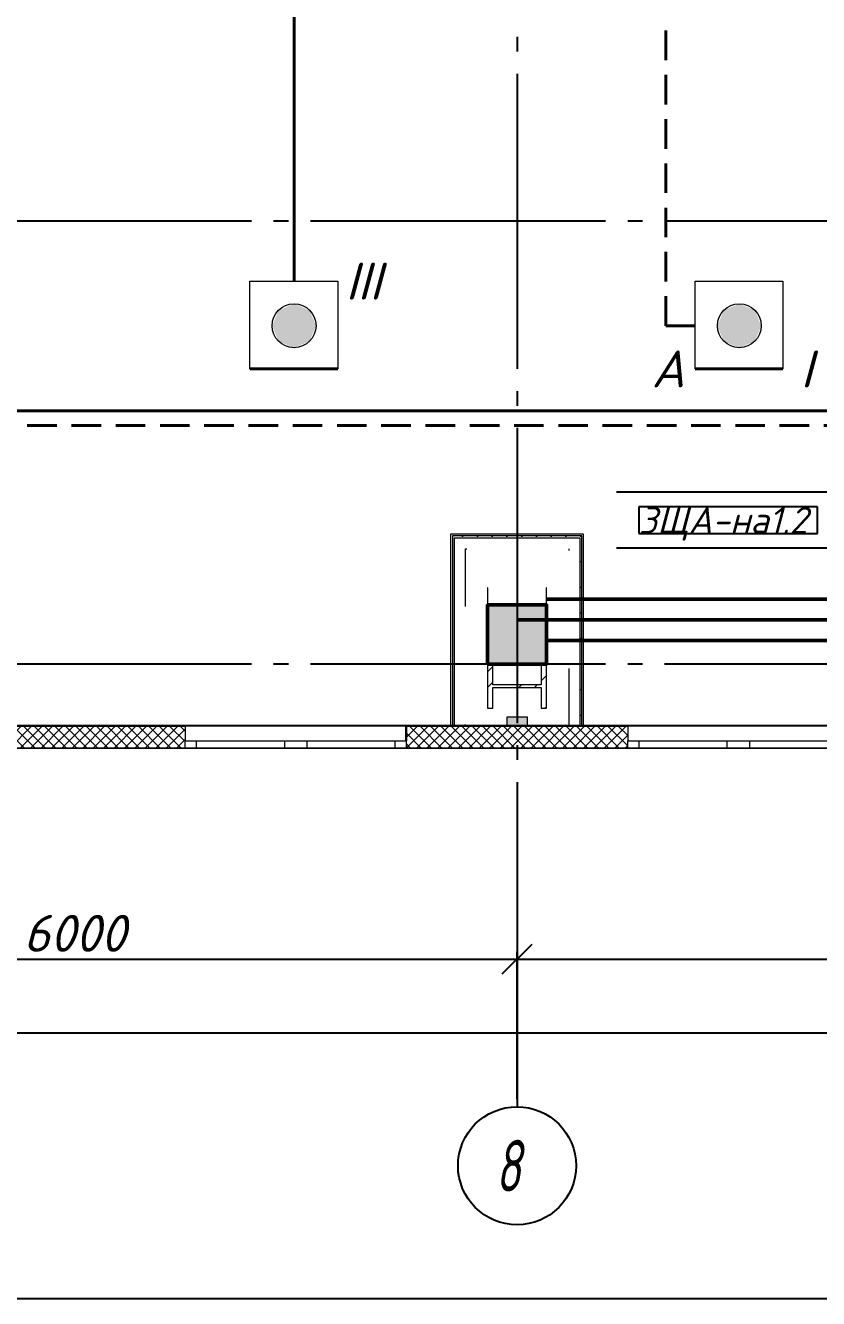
# Model space of a CAD drawing. Header units: millimetres. Extents: x 0 to 1286, y 0 to 420.
# Drawn here: x 244.9 to 298.6, y 56.6 to 142.9 of the extents above; entities that cross this region are included whole.
import ezdxf

# ---------------------------------------------------------------- set-up
doc = ezdxf.new("R2010")
doc.units = ezdxf.units.MM
for name, pattern in [('JIS_02_2.0', [3, 2, -1]), ('ГОСТ 2.303 5', [24, 20, -1.5, 1, -1.5]), ('СПКБ-0000-000-АР#003$0$Achse', [2300, 0, -800, 1500, 0]), ('СПКБ-0000-000-АР#003$0$Разомкнутая', [1058.333302, 634.99999, -423.333311]), ('СПКБ-0000-000-АР#003$0$Штрихпунктирная', [900, 500, -200, 0, -200])]:
    doc.linetypes.add(name, pattern=pattern)
for name, color, linetype in [('Viewport1ForCustomObjects_0', 7, 'Continuous'), ('Viewport2ForCustomObjects_0', 7, 'Continuous'), ('СПКБ-0000-000-АР#003$0$Колонны новые', 7, 'Continuous'), ('СПКБ-0000-000-АР#003$0$Колонны существующие', 7, 'Continuous'), ('СПКБ-0000-000-АР#003$0$Окна ArchiCAD', 7, 'Continuous'), ('СПКБ-0000-000-АР#003$0$Перекрытие', 7, 'Continuous'), ('СПКБ-0000-000-АР#003$0$Стены', 7, 'Continuous'), ('СПКБ-0000-000-АР#003$0$Фахверк', 7, 'Continuous'), ('Строительные оси', 7, 'Continuous'), ('ЭО_АВАРИЙНОЕ ОСВЕЩЕНИЕ', 7, 'Continuous'), ('ЭО_РАБОЧЕЕ ОСВЕЩЕНИЕ', 7, 'Continuous')]:
    doc.layers.add(name, color=color, linetype=linetype)
for name, color, linetype, lineweight, true_color in [('СПКБ-0000-000-АР#003$0$Колонны новые_Ном._пера__108', 7, 'Continuous', 13, 0xfd8379), ('СПКБ-0000-000-АР#003$0$Колонны существующие_Ном._пера__102', 7, 'Continuous', 13, 0xcccccc), ('СПКБ-0000-000-АР#003$0$Линии_Ном._пера__4', 7, 'Continuous', 20, 0x029e21), ('СПКБ-0000-000-АР#003$0$Окна ArchiCAD_Ном._пера__68', 7, 'Continuous', 20, 0xfd4435), ('СПКБ-0000-000-АР#003$0$Стены_Ном._пера__68', 7, 'Continuous', 20, 0xfd4435), ('СПКБ-0000-000-АР#003$0$Фахверк_Ном._пера__102', 7, 'Continuous', 13, 0xcccccc)]:
    doc.layers.add(name, color=color, linetype=linetype, lineweight=lineweight, true_color=true_color)
for name, color, linetype, lineweight in [('СПКБ-0000-000-АР#003$0$Колонны новые_Ном._пера__20', 1, 'Continuous', 20), ('СПКБ-0000-000-АР#003$0$Колонны существующие_Ном._пера__141', 7, 'Continuous', 50), ('СПКБ-0000-000-АР#003$0$Линии_Ном._пера__141', 7, 'Continuous', 50), ('СПКБ-0000-000-АР#003$0$Окна ArchiCAD_Ном._пера__6', 5, 'Continuous', 9), ('СПКБ-0000-000-АР#003$0$Перекрытие_Ном._пера__1', 7, 'Continuous', 13), ('СПКБ-0000-000-АР#003$0$Стены_Ном._пера__1', 7, 'Continuous', 13), ('СПКБ-0000-000-АР#003$0$Стены_Ном._пера__20', 1, 'Continuous', 20), ('СПКБ-0000-000-АР#003$0$Фахверк_Ном._пера__1', 7, 'Continuous', 13)]:
    doc.layers.add(name, color=color, linetype=linetype, lineweight=lineweight)
doc.styles.add('2.5', font='isocpeui.ttf')
doc.styles.add('CustomTextStyle38', font='isocpeui.ttf', dxfattribs={"width": 0.651774, "height": 3.5})
doc.styles.add('CustomTextStyle69', font='isocpeui.ttf', dxfattribs={"width": 0.987755, "height": 1.8})
doc.dimstyles.new('ISO-100', dxfattribs={"dimtxt": 2.5, "dimasz": 2, "dimexe": 0.5, "dimexo": 0.5, "dimgap": 0.5, "dimtad": 1, "dimdec": 0, "dimlfac": 100, "dimzin": 0, "dimdsep": 46, "dimtxsty": '2.5', "dimblk": 'OBLIQUE', "dimcen": 0, "dimdle": 0.5, "dimclrd": 3, "dimclre": 3, "dimadec": 0, "dimazin": 0, "dimtfac": 1, "dimtdec": 0, "dimtmove": 0, "dimatfit": 1, "dimfxl": 1, "dimtolj": 1, "dimtzin": 0, "dimlwd": -1, "dimarcsym": 0})
pattern_1 = [(0, (0, 0), (0, 173.205), [0, -100]), (0, (50, 86.6), (0, 173.205), [0, -100])]
pattern_2 = [(45, (0, 0), (-159.099, 159.099), []), (45, (-53.03, 53.03), (-159.099, 159.099), [])]
pattern_3 = [(45, (0, 0), (-35.35534, 35.35534), []), (135, (0, 0), (35.35534, 35.35534), [])]

# ---------------------------------------------------------------- blocks, each defined once
blk = doc.blocks.new('_Oblique')
at = {"color": 0, "linetype": 'ByBlock', "lineweight": -2}
blk.add_line((-0.5, -0.5), (0.5, 0.5), dxfattribs=at)
blk = doc.blocks.new('*D571')
at = {"layer": 'Defpoints', "color": 0, "ltscale": 100, "transparency": 16777216}
for p in [(278.188, 79.586), (218.188, 69.586), (278.188, 69.586)]:
    blk.add_point(p, dxfattribs=at)
at = {"layer": 'Строительные оси', "color": 3, "ltscale": 100, "transparency": 16777216}
blk.add_line((217.688, 79.586), (278.688, 79.586), dxfattribs=at)
at = {"layer": 'Строительные оси', "color": 3, "lineweight": -2, "ltscale": 100, "transparency": 16777216}
for p, q in [((218.188, 70.086), (218.188, 80.086)), ((278.188, 70.086), (278.188, 80.086))]:
    blk.add_line(p, q, dxfattribs=at)
at = {"layer": 'Строительные оси', "color": 3, "ltscale": 100, "transparency": 16777216, "xscale": 2, "yscale": 2, "zscale": 2, "rotation": 180}
blk.add_blockref('_Oblique', (218.188, 79.586), dxfattribs=at)
at = {"layer": 'Строительные оси', "color": 3, "ltscale": 100, "transparency": 16777216, "xscale": 2, "yscale": 2, "zscale": 2}
blk.add_blockref('_Oblique', (278.188, 79.586), dxfattribs=at)
at = {"layer": 'Строительные оси', "color": 0, "ltscale": 100, "transparency": 16777216, "insert": (248.188, 81.336), "char_height": 2.5, "attachment_point": 5, "style": '2.5'}
blk.add_mtext('\\A1;6000', dxfattribs=at)
blk = doc.blocks.new('*D572')
at = {"layer": 'Defpoints', "color": 0, "ltscale": 100, "transparency": 16777216}
for p in [(338.188, 79.586), (278.188, 69.586), (338.188, 69.586)]:
    blk.add_point(p, dxfattribs=at)
at = {"layer": 'Строительные оси', "color": 3, "ltscale": 100, "transparency": 16777216}
blk.add_line((277.688, 79.586), (338.688, 79.586), dxfattribs=at)
at = {"layer": 'Строительные оси', "color": 3, "lineweight": -2, "ltscale": 100, "transparency": 16777216}
for p, q in [((278.188, 70.086), (278.188, 80.086)), ((338.188, 70.086), (338.188, 80.086))]:
    blk.add_line(p, q, dxfattribs=at)
at = {"layer": 'Строительные оси', "color": 3, "ltscale": 100, "transparency": 16777216, "xscale": 2, "yscale": 2, "zscale": 2, "rotation": 180}
blk.add_blockref('_Oblique', (278.188, 79.586), dxfattribs=at)
at = {"layer": 'Строительные оси', "color": 3, "ltscale": 100, "transparency": 16777216, "xscale": 2, "yscale": 2, "zscale": 2}
blk.add_blockref('_Oblique', (338.188, 79.586), dxfattribs=at)
at = {"layer": 'Строительные оси', "color": 0, "ltscale": 100, "transparency": 16777216, "insert": (308.188, 81.336), "char_height": 2.5, "attachment_point": 5, "style": '2.5'}
blk.add_mtext('\\A1;6000', dxfattribs=at)
blk = doc.blocks.new('*D578')
at = {"layer": 'Defpoints', "color": 0, "ltscale": 100, "transparency": 16777216}
for p in [(584.188, 74.586), (98.188, 69.586), (584.188, 69.586)]:
    blk.add_point(p, dxfattribs=at)
at = {"layer": 'Строительные оси', "color": 3, "lineweight": -2, "ltscale": 100, "transparency": 16777216}
for p, q in [((98.188, 70.086), (98.188, 75.086)), ((584.188, 70.086), (584.188, 75.086))]:
    blk.add_line(p, q, dxfattribs=at)
at = {"layer": 'Строительные оси', "color": 3, "ltscale": 100, "transparency": 16777216}
blk.add_line((97.688, 74.586), (584.688, 74.586), dxfattribs=at)
at = {"layer": 'Строительные оси', "color": 3, "ltscale": 100, "transparency": 16777216, "xscale": 2, "yscale": 2, "zscale": 2, "rotation": 180}
blk.add_blockref('_Oblique', (98.188, 74.586), dxfattribs=at)
at = {"layer": 'Строительные оси', "color": 3, "ltscale": 100, "transparency": 16777216, "xscale": 2, "yscale": 2, "zscale": 2}
blk.add_blockref('_Oblique', (584.188, 74.586), dxfattribs=at)
at = {"layer": 'Строительные оси', "color": 0, "ltscale": 100, "transparency": 16777216, "insert": (348.084, 76.336), "char_height": 2.5, "attachment_point": 5, "style": '2.5'}
blk.add_mtext('\\A1;48600', dxfattribs=at)
blk = doc.blocks.new('*E601')
at = {"layer": 'Строительные оси', "color": 3, "linetype": 'ГОСТ 2.303 5', "lineweight": 25}
for p, q in [((-59.569, 258.857), (-59.569, -45.143)), ((186.431, 8.857), (-283.569, 8.857)), ((186.431, -21.143), (-283.569, -21.143)), ((-59.569, -45.143), (-59.569, -51.143))]:
    blk.add_line(p, q, dxfattribs=at)
at = {"layer": 'Строительные оси', "color": 3, "linetype": 'Continuous', "lineweight": 25}
blk.add_circle((-59.569, -55.143), 4, dxfattribs=at)
at = {"layer": 'ЭО_АВАРИЙНОЕ ОСВЕЩЕНИЕ', "color": 1, "linetype": 'JIS_02_2.0', "lineweight": 40}
for p, q in [((-49.486, 1.779), (-49.486, 86.829)), ((-47.495, 1.779), (-49.486, 1.779)), ((-33.768, -4.986), (-179.369, -4.986))]:
    blk.add_line(p, q, dxfattribs=at)
at = {"layer": 'ЭО_АВАРИЙНОЕ ОСВЕЩЕНИЕ', "color": 7, "lineweight": 0}
for p, q in [((-47.495, 4.804), (-41.545, 4.804)), ((-47.495, -1.146), (-47.495, 4.804)), ((-41.545, 4.804), (-41.545, -1.146))]:
    blk.add_line(p, q, dxfattribs=at)
at = {"layer": 'ЭО_АВАРИЙНОЕ ОСВЕЩЕНИЕ', "color": 1, "lineweight": 40}
blk.add_line((-41.545, -1.146), (-47.495, -1.146), dxfattribs=at)
at = {"layer": 'ЭО_АВАРИЙНОЕ ОСВЕЩЕНИЕ', "color": 7, "lineweight": 0}
blk.add_circle((-44.503, 1.779), 1.488, dxfattribs=at)
at = {"layer": 'ЭО_АВАРИЙНОЕ ОСВЕЩЕНИЕ', "color": 1, "lineweight": 0}
for points in [[(-45.555, 2.831), (-45.99, 1.779), (-43.015, 1.779)], [(-44.503, 3.267), (-45.555, 2.831), (-43.451, 2.831)], [(-45.555, 2.831), (-43.451, 2.831), (-43.015, 1.779)], [(-45.99, 1.779), (-45.555, 0.727), (-43.451, 0.727)], [(-45.99, 1.779), (-43.015, 1.779), (-43.451, 0.727)], [(-45.555, 0.727), (-43.451, 0.727), (-44.503, 0.292)]]:
    blk.add_solid(points, dxfattribs=at)
at = {"layer": 'ЭО_РАБОЧЕЕ ОСВЕЩЕНИЕ', "color": 5, "lineweight": 40}
for p, q in [((-74.682, 4.804), (-74.682, 30.635)), ((-71.724, -1.146), (-77.674, -1.146)), ((-32.768, -3.986), (-177.351, -3.986))]:
    blk.add_line(p, q, dxfattribs=at)
at = {"layer": 'ЭО_РАБОЧЕЕ ОСВЕЩЕНИЕ', "color": 7, "lineweight": 0}
for p, q in [((-77.674, 4.804), (-71.724, 4.804)), ((-77.674, -1.146), (-77.674, 4.804)), ((-71.724, 4.804), (-71.724, -1.146))]:
    blk.add_line(p, q, dxfattribs=at)
blk.add_circle((-74.682, 1.779), 1.488, dxfattribs=at)
at = {"layer": 'ЭО_РАБОЧЕЕ ОСВЕЩЕНИЕ', "color": 5, "lineweight": 0}
for points in [[(-75.734, 2.831), (-76.169, 1.779), (-73.194, 1.779)], [(-74.682, 3.267), (-75.734, 2.831), (-73.63, 2.831)], [(-75.734, 2.831), (-73.63, 2.831), (-73.194, 1.779)], [(-76.169, 1.779), (-75.734, 0.727), (-73.63, 0.727)], [(-76.169, 1.779), (-73.194, 1.779), (-73.63, 0.727)], [(-75.734, 0.727), (-73.63, 0.727), (-74.682, 0.292)]]:
    blk.add_solid(points, dxfattribs=at)
at = {"layer": 'Строительные оси', "linetype": 'Continuous', "lineweight": 25, "style": 'CustomTextStyle38', "width": 0.651774}
blk.add_text('8', height=3.5, dxfattribs=at).set_placement((-61.019, -56.893))
blk = doc.blocks.new('СПКБ-0000-000-АР#003$0$Перекрытие_1', base_point=(-24406.7, -2530.3))
at = {"layer": 'СПКБ-0000-000-АР#003$0$Перекрытие_Ном._пера__1', "color": 7, "linetype": 'Continuous', "lineweight": 13, "flags": 128}
blk.add_lwpolyline([(-24406.7, -2530.3), (-24406.7, 18886.6), (-23563.9, 18885.7), (-23563.9, 17144.7), (-22883.9, 17144.7), (-20992.9, 17144.7), (-20022.9, 17144.7), (-20022.9, 20246.7), (-17951.9, 20246.7), (-17956.9, 23688.1), (-17956.9, 25286.1), (17852.7, 25286.1), (17852.7, -2530.3), (5843.1, -2530.3), (243.1, -2530.3)], close=True, dxfattribs=at)
blk = doc.blocks.new('СПКБ-0000-000-АР#003$0$Стена_166', base_point=(-5606.9, -1334.5))
at = {"layer": 'СПКБ-0000-000-АР#003$0$Стены_Ном._пера__20', "linetype": 'Continuous', "lineweight": 20}
h = blk.add_hatch(dxfattribs=at)
h.set_pattern_fill('ШТУКАТУРКА', color=1, style=0, pattern_type=2)
h.set_pattern_definition(pattern_1)
h.paths.add_polyline_path([(-5531.9, -1259.5), (-5531.9, -2534.7), (-5518.9, -2534.7), (-5518.9, -1246.5)])
h = blk.add_hatch(dxfattribs=at)
h.set_pattern_fill('ШТУКАТУРКА', color=1, style=0, pattern_type=2)
h.set_pattern_definition(pattern_1)
h.paths.add_polyline_path([(-5506.9, -2534.7), (-5506.9, -1234.5), (-5518.9, -1246.5), (-5518.9, -2534.7)])
at = {"layer": 'СПКБ-0000-000-АР#003$0$Стены_Ном._пера__1', "color": 7, "linetype": 'СПКБ-0000-000-АР#003$0$Achse', "lineweight": 13, "flags": 128}
blk.add_lwpolyline([(-5606.9, -1334.5), (-5606.9, -2534.7)], dxfattribs=at)
at = {"layer": 'СПКБ-0000-000-АР#003$0$Стены_Ном._пера__1', "color": 7, "linetype": 'Continuous', "lineweight": 13, "flags": 128}
blk.add_lwpolyline([(-5606.9, -2534.7), (-5531.9, -2534.7)], dxfattribs=at)
at = {"layer": 'СПКБ-0000-000-АР#003$0$Стены_Ном._пера__20', "color": 1, "linetype": 'Continuous', "lineweight": 20, "flags": 128}
for points in [[(-5506.9, -2534.7), (-5506.9, -1234.5)], [(-5531.9, -2534.7), (-5518.9, -2534.7)], [(-5518.9, -2534.7), (-5506.9, -2534.7)]]:
    blk.add_lwpolyline(points, dxfattribs=at)
at = {"layer": 'СПКБ-0000-000-АР#003$0$Стены_Ном._пера__68', "color": 20, "linetype": 'Continuous', "lineweight": 20, "true_color": 0xfd4435}
for p, q in [((-5531.9, -1259.5), (-5531.9, -2534.7)), ((-5518.9, -2534.7), (-5518.9, -1246.5))]:
    blk.add_line(p, q, dxfattribs=at)
blk = doc.blocks.new('СПКБ-0000-000-АР#003$0$Стена_167', base_point=(-6306.9, -1334.5))
at = {"layer": 'СПКБ-0000-000-АР#003$0$Стены_Ном._пера__20', "linetype": 'Continuous', "lineweight": 20}
h = blk.add_hatch(dxfattribs=at)
h.set_pattern_fill('ШТУКАТУРКА', color=1, style=0, pattern_type=2)
h.set_pattern_definition(pattern_1)
h.paths.add_polyline_path([(-6406.9, -1234.5), (-6406.9, -2534.7), (-6394.9, -2534.7), (-6394.9, -1246.5)])
h = blk.add_hatch(dxfattribs=at)
h.set_pattern_fill('ШТУКАТУРКА', color=1, style=0, pattern_type=2)
h.set_pattern_definition(pattern_1)
h.paths.add_polyline_path([(-6381.9, -2534.7), (-6381.9, -1259.5), (-6394.9, -1246.5), (-6394.9, -2534.7)])
at = {"layer": 'СПКБ-0000-000-АР#003$0$Стены_Ном._пера__1', "color": 7, "linetype": 'СПКБ-0000-000-АР#003$0$Achse', "lineweight": 13, "flags": 128}
blk.add_lwpolyline([(-6306.9, -2534.7), (-6306.9, -1334.5)], dxfattribs=at)
at = {"layer": 'СПКБ-0000-000-АР#003$0$Стены_Ном._пера__1', "color": 7, "linetype": 'Continuous', "lineweight": 13, "flags": 128}
blk.add_lwpolyline([(-6306.9, -2534.7), (-6381.9, -2534.7)], dxfattribs=at)
at = {"layer": 'СПКБ-0000-000-АР#003$0$Стены_Ном._пера__20', "color": 1, "linetype": 'Continuous', "lineweight": 20, "flags": 128}
for points in [[(-6406.9, -1234.5), (-6406.9, -2534.7)], [(-6394.9, -2534.7), (-6406.9, -2534.7)], [(-6381.9, -2534.7), (-6394.9, -2534.7)]]:
    blk.add_lwpolyline(points, dxfattribs=at)
at = {"layer": 'СПКБ-0000-000-АР#003$0$Стены_Ном._пера__68', "color": 20, "linetype": 'Continuous', "lineweight": 20, "true_color": 0xfd4435}
for p, q in [((-6394.9, -1246.5), (-6394.9, -2534.7)), ((-6381.9, -2534.7), (-6381.9, -1259.5))]:
    blk.add_line(p, q, dxfattribs=at)
blk = doc.blocks.new('СПКБ-0000-000-АР#003$0$Стена_168', base_point=(-6306.9, -1334.5))
at = {"layer": 'СПКБ-0000-000-АР#003$0$Стены_Ном._пера__20', "linetype": 'Continuous', "lineweight": 20}
h = blk.add_hatch(dxfattribs=at)
h.set_pattern_fill('ШТУКАТУРКА', color=1, style=0, pattern_type=2)
h.set_pattern_definition(pattern_1)
h.paths.add_polyline_path([(-5506.9, -1234.5), (-6406.9, -1234.5), (-6394.9, -1246.5), (-5518.9, -1246.5)])
h = blk.add_hatch(dxfattribs=at)
h.set_pattern_fill('ШТУКАТУРКА', color=1, style=0, pattern_type=2)
h.set_pattern_definition(pattern_1)
h.paths.add_polyline_path([(-6381.9, -1259.5), (-5531.9, -1259.5), (-5518.9, -1246.5), (-6394.9, -1246.5)])
at = {"layer": 'СПКБ-0000-000-АР#003$0$Стены_Ном._пера__1', "color": 7, "linetype": 'СПКБ-0000-000-АР#003$0$Achse', "lineweight": 13, "flags": 128}
blk.add_lwpolyline([(-6306.9, -1334.5), (-5606.9, -1334.5)], dxfattribs=at)
at = {"layer": 'СПКБ-0000-000-АР#003$0$Стены_Ном._пера__20', "color": 1, "linetype": 'Continuous', "lineweight": 20, "flags": 128}
blk.add_lwpolyline([(-5506.9, -1234.5), (-6406.9, -1234.5)], dxfattribs=at)
at = {"layer": 'СПКБ-0000-000-АР#003$0$Стены_Ном._пера__68', "color": 20, "linetype": 'Continuous', "lineweight": 20, "true_color": 0xfd4435}
for p, q in [((-5518.9, -1246.5), (-6394.9, -1246.5)), ((-6381.9, -1259.5), (-5531.9, -1259.5))]:
    blk.add_line(p, q, dxfattribs=at)
blk = doc.blocks.new('СПКБ-0000-000-АР#003$0$Колонна_5', base_point=(-5956.9, -1914.3))
at = {"layer": 'СПКБ-0000-000-АР#003$0$Колонны существующие_Ном._пера__102', "linetype": 'Continuous', "lineweight": 13, "true_color": 0xcccccc}
blk.add_hatch(color=254, dxfattribs=at).paths.add_polyline_path([(-6156.9, -2114.3), (-5756.9, -2114.3), (-5756.9, -1714.3), (-6156.9, -1714.3)])
at = {"layer": 'СПКБ-0000-000-АР#003$0$Колонны существующие_Ном._пера__141', "color": 7, "linetype": 'Continuous', "lineweight": 50, "flags": 128}
blk.add_lwpolyline([(-6156.9, -2114.3), (-5756.9, -2114.3), (-5756.9, -1714.3), (-6156.9, -1714.3)], close=True, dxfattribs=at)
blk = doc.blocks.new('СПКБ-0000-000-АР#003$0$Колонна_35', base_point=(-5956.9, -2264.3))
at = {"layer": 'СПКБ-0000-000-АР#003$0$Колонны новые_Ном._пера__108', "linetype": 'Continuous', "lineweight": 13, "true_color": 0xfd8379}
h = blk.add_hatch(dxfattribs=at)
h.set_pattern_fill('СТАЛЬ', color=11, style=0, pattern_type=2)
h.set_pattern_definition(pattern_2)
h.paths.add_polyline_path([(-5756.9, -2414.3), (-5756.9, -2114.3), (-5793.5, -2114.3), (-5793.5, -2255.5), (-6120.2, -2255.5), (-6120.2, -2114.3), (-6156.9, -2114.3), (-6156.9, -2414.3), (-6120.2, -2414.3), (-6120.2, -2273), (-5793.5, -2273), (-5793.5, -2414.3)])
at = {"layer": 'СПКБ-0000-000-АР#003$0$Колонны новые_Ном._пера__20', "color": 1, "linetype": 'Continuous', "lineweight": 20}
for p, q in [((-6120.2, -2114.3), (-6156.9, -2114.3)), ((-6156.9, -2114.3), (-6156.9, -2414.3)), ((-6120.2, -2255.5), (-6120.2, -2114.3)), ((-5756.9, -2114.3), (-5793.5, -2114.3)), ((-5793.5, -2114.3), (-5793.5, -2255.5)), ((-5756.9, -2414.3), (-5756.9, -2114.3)), ((-5793.5, -2255.5), (-6120.2, -2255.5)), ((-6120.2, -2414.3), (-6120.2, -2273)), ((-6120.2, -2273), (-5793.5, -2273)), ((-5793.5, -2273), (-5793.5, -2414.3)), ((-6156.9, -2414.3), (-6120.2, -2414.3)), ((-5793.5, -2414.3), (-5756.9, -2414.3))]:
    blk.add_line(p, q, dxfattribs=at)
blk = doc.blocks.new('СПКБ-0000-000-АР#003$0$Колонна_36', base_point=(-6156.9, -1656.8))
at = {"layer": 'СПКБ-0000-000-АР#003$0$Колонны новые_Ном._пера__108', "linetype": 'Continuous', "lineweight": 13, "true_color": 0xfd8379}
h = blk.add_hatch(dxfattribs=at)
h.set_pattern_fill('СТАЛЬ', color=11, style=0, pattern_type=2)
h.set_pattern_definition(pattern_2)
h.paths.add_polyline_path([(-5756.9, -1597.9), (-5758.9, -1597.9), (-5758.9, -1710.9), (-6154.9, -1710.9), (-6154.9, -1597.9), (-6156.9, -1597.9), (-6156.9, -1710.9), (-6156.9, -1712.9), (-6154.9, -1712.9), (-5758.9, -1712.9), (-5756.9, -1712.9), (-5756.9, -1710.9)])
at = {"layer": 'СПКБ-0000-000-АР#003$0$Колонны новые_Ном._пера__20', "color": 1, "linetype": 'Continuous', "lineweight": 20}
for p, q in [((-6154.9, -1597.9), (-6156.9, -1597.9)), ((-6156.9, -1597.9), (-6156.9, -1710.9)), ((-6154.9, -1710.9), (-6154.9, -1597.9)), ((-5756.9, -1597.9), (-5758.9, -1597.9)), ((-5758.9, -1597.9), (-5758.9, -1710.9)), ((-5756.9, -1710.9), (-5756.9, -1597.9)), ((-6156.9, -1710.9), (-6156.9, -1712.9)), ((-6156.9, -1712.9), (-6154.9, -1712.9)), ((-5758.9, -1710.9), (-6154.9, -1710.9)), ((-6154.9, -1712.9), (-5758.9, -1712.9)), ((-5758.9, -1712.9), (-5756.9, -1712.9)), ((-5756.9, -1712.9), (-5756.9, -1710.9))]:
    blk.add_line(p, q, dxfattribs=at)
blk = doc.blocks.new('СПКБ-0000-000-АР#003$0$Двустворчатое Окно 19')
at = {"layer": 'СПКБ-0000-000-АР#003$0$Окна ArchiCAD_Ном._пера__6', "color": 5, "linetype": 'Continuous', "lineweight": 9}
for p, q in [((-747, 100), (747, 100)), ((-750, 0), (-675, 0)), ((-675, 0), (-675, -50)), ((-675, 0), (-75, 0)), ((-75, -50), (-75, 0)), ((-75, 0), (0, 0)), ((0, 0), (75, 0)), ((75, 0), (75, -50)), ((75, 0), (675, 0)), ((675, -50), (675, 0)), ((675, 0), (750, 0)), ((-750, -50), (750, -50)), ((-675, -50), (-750, -50)), ((-75, -50), (-675, -50)), ((0, -50), (-75, -50)), ((75, -50), (0, -50)), ((675, -50), (75, -50)), ((750, -50), (675, -50))]:
    blk.add_line(p, q, dxfattribs=at)
at = {"layer": 'СПКБ-0000-000-АР#003$0$Окна ArchiCAD_Ном._пера__68', "color": 20, "linetype": 'Continuous', "lineweight": 20, "true_color": 0xfd4435}
for p, q in [((-750, -47), (-750, 0)), ((750, -47), (750, 0)), ((-750, -50), (-750, -47)), ((750, -50), (750, -47))]:
    blk.add_line(p, q, dxfattribs=at)
blk = doc.blocks.new('СПКБ-0000-000-АР#003$0$Стена_228', base_point=(-24406.7, -2534.3))
at = {"layer": 'СПКБ-0000-000-АР#003$0$Стены_Ном._пера__68', "linetype": 'Continuous', "lineweight": 20, "true_color": 0xfd4435}
for points in [[(-9706.9, -2537.3), (-8206.9, -2537.3), (-8206.9, -2534.3), (-9706.9, -2534.3)], [(-8206.9, -2534.3), (-8206.9, -2537.3), (-8206.9, -2634.3), (-8203.9, -2634.3), (-8203.9, -2534.3)], [(-6709.9, -2534.3), (-6709.9, -2634.3), (-6706.9, -2634.3), (-6706.9, -2537.3), (-6706.9, -2534.3)], [(-6706.9, -2537.3), (-5206.9, -2537.3), (-5206.9, -2534.3), (-6706.9, -2534.3)], [(-5206.9, -2534.3), (-5206.9, -2537.3), (-5206.9, -2634.3), (-5203.9, -2634.3), (-5203.9, -2534.3)], [(-8206.9, -2681.3), (-9706.9, -2681.3), (-9706.9, -2684.3), (-8206.9, -2684.3)], [(-6706.9, -2681.3), (-6706.9, -2684.3), (-5206.9, -2684.3), (-5206.9, -2681.3)]]:
    blk.add_hatch(color=20, dxfattribs=at).paths.add_polyline_path(points)
h = blk.add_hatch(dxfattribs=at)
h.set_pattern_fill('СЕТКА_5X5_ДИАГОНАЛЬНАЯ', color=20, style=0, pattern_type=2)
h.set_pattern_definition(pattern_3)
h.paths.add_polyline_path([(-9706.9, -2537.3), (-9706.9, -2634.3), (-9706.9, -2681.3), (-8206.9, -2681.3), (-8206.9, -2634.3), (-8206.9, -2537.3)])
h = blk.add_hatch(dxfattribs=at)
h.set_pattern_fill('СЕТКА_5X5_ДИАГОНАЛЬНАЯ', color=20, style=0, pattern_type=2)
h.set_pattern_definition(pattern_3)
h.paths.add_polyline_path([(-6706.9, -2537.3), (-6706.9, -2634.3), (-6706.9, -2681.3), (-5206.9, -2681.3), (-5206.9, -2634.3), (-5206.9, -2537.3)])
at = {"layer": 'СПКБ-0000-000-АР#003$0$Стены_Ном._пера__68', "color": 20, "linetype": 'Continuous', "lineweight": 20, "true_color": 0xfd4435}
for p, q in [((-8206.9, -2537.3), (-9706.9, -2537.3)), ((-8206.9, -2534.3), (-8203.9, -2534.3)), ((-8206.9, -2537.3), (-8206.9, -2634.3)), ((-8203.9, -2634.3), (-8203.9, -2534.3)), ((-6709.9, -2634.3), (-6709.9, -2534.3)), ((-6706.9, -2534.3), (-6709.9, -2534.3)), ((-5206.9, -2537.3), (-6706.9, -2537.3)), ((-6706.9, -2537.3), (-6706.9, -2634.3)), ((-5206.9, -2534.3), (-5203.9, -2534.3)), ((-5206.9, -2537.3), (-5206.9, -2634.3)), ((-5203.9, -2634.3), (-5203.9, -2534.3)), ((-8206.9, -2634.3), (-8203.9, -2634.3)), ((-8206.9, -2681.3), (-8206.9, -2634.3)), ((-6706.9, -2634.3), (-6709.9, -2634.3)), ((-6706.9, -2681.3), (-6706.9, -2634.3)), ((-5206.9, -2634.3), (-5203.9, -2634.3)), ((-5206.9, -2681.3), (-5206.9, -2634.3)), ((-9706.9, -2681.3), (-8206.9, -2681.3)), ((-8206.9, -2684.3), (-8206.9, -2681.3)), ((-6706.9, -2681.3), (-5206.9, -2681.3)), ((-6706.9, -2684.3), (-6706.9, -2681.3)), ((-5206.9, -2684.3), (-5206.9, -2681.3))]:
    blk.add_line(p, q, dxfattribs=at)
at = {"layer": 'СПКБ-0000-000-АР#003$0$Стены_Ном._пера__68', "color": 20, "linetype": 'Continuous', "lineweight": 20, "true_color": 0xfd4435, "flags": 128}
for points in [[(-8206.9, -2534.3), (-9706.9, -2534.3)], [(-5206.9, -2534.3), (-6706.9, -2534.3)], [(-9706.9, -2684.3), (-8206.9, -2684.3)], [(-6706.9, -2684.3), (-5206.9, -2684.3)]]:
    blk.add_lwpolyline(points, dxfattribs=at)
at = {"layer": 'СПКБ-0000-000-АР#003$0$Окна ArchiCAD', "color": 5, "linetype": 'Continuous', "lineweight": 9, "zscale": 1000}
for p in [(-7456.9, -2634.3), (-4456.9, -2634.3)]:
    blk.add_blockref('СПКБ-0000-000-АР#003$0$Двустворчатое Окно 19', p, dxfattribs=at)
blk = doc.blocks.new('СПКБ-0000-000-АР#003$0$Колонна_127', base_point=(-5956.9, -2504.3))
at = {"layer": 'СПКБ-0000-000-АР#003$0$Фахверк_Ном._пера__102', "linetype": 'Continuous', "lineweight": 13, "true_color": 0xcccccc}
blk.add_hatch(color=254, dxfattribs=at).paths.add_polyline_path([(-6026.9, -2534.3), (-5886.9, -2534.3), (-5886.9, -2474.3), (-6026.9, -2474.3)])
at = {"layer": 'СПКБ-0000-000-АР#003$0$Фахверк_Ном._пера__1', "color": 7, "linetype": 'Continuous', "lineweight": 13, "flags": 128}
blk.add_lwpolyline([(-6026.9, -2534.3), (-5886.9, -2534.3), (-5886.9, -2474.3), (-6026.9, -2474.3)], close=True, dxfattribs=at)
blk = doc.blocks.new('*E600')
at = {"layer": 'СПКБ-0000-000-АР#003$0$Линии_Ном._пера__141', "color": 7, "linetype": 'СПКБ-0000-000-АР#003$0$Разомкнутая', "lineweight": 50}
for p, q in [((187.999, 10.104), (244.168, 10.104)), ((187.999, 7.297), (244.168, 7.297))]:
    blk.add_line(p, q, dxfattribs=at)
at = {"layer": 'СПКБ-0000-000-АР#003$0$Линии_Ном._пера__4', "color": 104, "linetype": 'СПКБ-0000-000-АР#003$0$Штрихпунктирная', "lineweight": 50, "true_color": 0x029e21}
blk.add_line((185.999, 8.701), (245.999, 8.701), dxfattribs=at)
at = {"layer": 'СПКБ-0000-000-АР#003$0$Колонны новые', "color": 1, "lineweight": 20, "xscale": 0.01, "yscale": 0.01, "zscale": 0.01}
for name, p in [('СПКБ-0000-000-АР#003$0$Колонна_36', (183.999, 10.276)), ('СПКБ-0000-000-АР#003$0$Колонна_35', (185.999, 4.201))]:
    blk.add_blockref(name, p, dxfattribs=at)
at = {"layer": 'СПКБ-0000-000-АР#003$0$Колонны существующие', "color": 7, "lineweight": 50, "xscale": 0.01, "yscale": 0.01, "zscale": 0.01}
blk.add_blockref('СПКБ-0000-000-АР#003$0$Колонна_5', (185.999, 7.701), dxfattribs=at)
at = {"layer": 'СПКБ-0000-000-АР#003$0$Перекрытие', "color": 7, "linetype": 'Continuous', "lineweight": 13, "xscale": 0.01, "yscale": 0.01, "zscale": 0.01}
blk.add_blockref('СПКБ-0000-000-АР#003$0$Перекрытие_1', (1.5, 1.54), dxfattribs=at)
at = {"layer": 'СПКБ-0000-000-АР#003$0$Стены', "color": 12, "lineweight": 50, "true_color": 0xdf0000, "xscale": 0.01, "yscale": 0.01, "zscale": 0.01}
for name, p in [('СПКБ-0000-000-АР#003$0$Стена_167', (182.499, 13.499)), ('СПКБ-0000-000-АР#003$0$Стена_168', (182.499, 13.499)), ('СПКБ-0000-000-АР#003$0$Стена_166', (189.499, 13.499))]:
    blk.add_blockref(name, p, dxfattribs=at)
at = {"layer": 'СПКБ-0000-000-АР#003$0$Стены', "color": 20, "lineweight": 20, "true_color": 0xfd4435, "xscale": 0.01, "yscale": 0.01, "zscale": 0.01}
blk.add_blockref('СПКБ-0000-000-АР#003$0$Стена_228', (1.5, 1.5), dxfattribs=at)
at = {"layer": 'СПКБ-0000-000-АР#003$0$Фахверк', "color": 7, "lineweight": 13, "xscale": 0.01, "yscale": 0.01, "zscale": 0.01}
blk.add_blockref('СПКБ-0000-000-АР#003$0$Колонна_127', (185.999, 1.801), dxfattribs=at)
blk = doc.blocks.new('CustomObjectsInViewport1_0')
at = {"layer": 'ЭО_АВАРИЙНОЕ ОСВЕЩЕНИЕ'}
for p, q in [((300.053, 111.231), (284.938, 111.231)), ((300.053, 107.431), (284.938, 107.431))]:
    blk.add_line(p, q, dxfattribs=at)
at = {"layer": 'ЭО_АВАРИЙНОЕ ОСВЕЩЕНИЕ', "color": 7, "true_color": 0xffffff}
for p, q in [((298.553, 110.231), (286.438, 110.231)), ((286.438, 110.231), (286.438, 108.431)), ((298.553, 108.431), (298.553, 110.231)), ((286.438, 108.431), (298.553, 108.431)), ((286.438, 108.431), (286.438, 108.431))]:
    blk.add_line(p, q, dxfattribs=at)
at = {"layer": 'ЭО_АВАРИЙНОЕ ОСВЕЩЕНИЕ', "style": 'CustomTextStyle69', "width": 0.987755}
blk.add_text('3ЩА-на1.2', height=1.8, dxfattribs=at).set_placement((286.438, 108.431))

msp = doc.modelspace()

# ---------------------------------------------------------------- linework, layer by layer
at = {"layer": 'Defpoints', "linetype": 'Continuous'}
msp.add_lwpolyline([(35, 56.586), (637.188, 56.586), (637.188, 400), (35, 400)], close=True, dxfattribs=at)

# ---------------------------------------------------------------- block references
msp.add_blockref('*E600', (92.189, 93.885))
at = {"layer": 'Viewport1ForCustomObjects_0'}
msp.add_blockref('CustomObjectsInViewport1_0', (0, 0), dxfattribs=at)
at = {"layer": 'Viewport2ForCustomObjects_0'}
msp.add_blockref('*E601', (337.756, 120.729), dxfattribs=at)

# ---------------------------------------------------------------- texts
at = {"layer": 'ЭО_АВАРИЙНОЕ ОСВЕЩЕНИЕ', "color": 1, "insert": (288.428, 119.583), "char_height": 2.5, "attachment_point": 5, "style": '2.5'}
msp.add_mtext('А', dxfattribs=at)
at = {"layer": 'ЭО_АВАРИЙНОЕ ОСВЕЩЕНИЕ', "insert": (297.811, 119.583), "char_height": 2.5, "attachment_point": 5, "style": '2.5'}
msp.add_mtext('I', dxfattribs=at)
at = {"layer": 'ЭО_РАБОЧЕЕ ОСВЕЩЕНИЕ', "insert": (267.778, 125.533), "char_height": 2.5, "attachment_point": 5, "style": '2.5'}
msp.add_mtext('III', dxfattribs=at)

# ---------------------------------------------------------------- dimensions: what is measured, and where the dimension line sits
at = {"layer": 'Строительные оси', "ltscale": 100}
for base, p1, p2, picture, middle in [((278.188, 79.586), (218.188, 69.586), (278.188, 69.586), '*D571', (248.188, 81.336)), ((338.188, 79.586), (278.188, 69.586), (338.188, 69.586), '*D572', (308.188, 81.336))]:
    dim = msp.add_linear_dim(base=base, p1=p1, p2=p2, dimstyle='ISO-100', override={"dimscale": 1, "dimlfac": 100}, dxfattribs=at)
    dim.commit()
    dim.dimension.update_dxf_attribs({"geometry": picture, "text_midpoint": middle})
dim = msp.add_linear_dim(base=(584.188, 74.586), p1=(98.188, 69.586), p2=(584.188, 69.586), dimstyle='ISO-100', override={"dimscale": 1, "dimlfac": 100}, dxfattribs=at)
dim.commit()
dim.dimension.update_dxf_attribs({"geometry": '*D578', "text_midpoint": (348.084, 74.586), "dimtype": 160})

doc.saveas('drawing.dxf')
